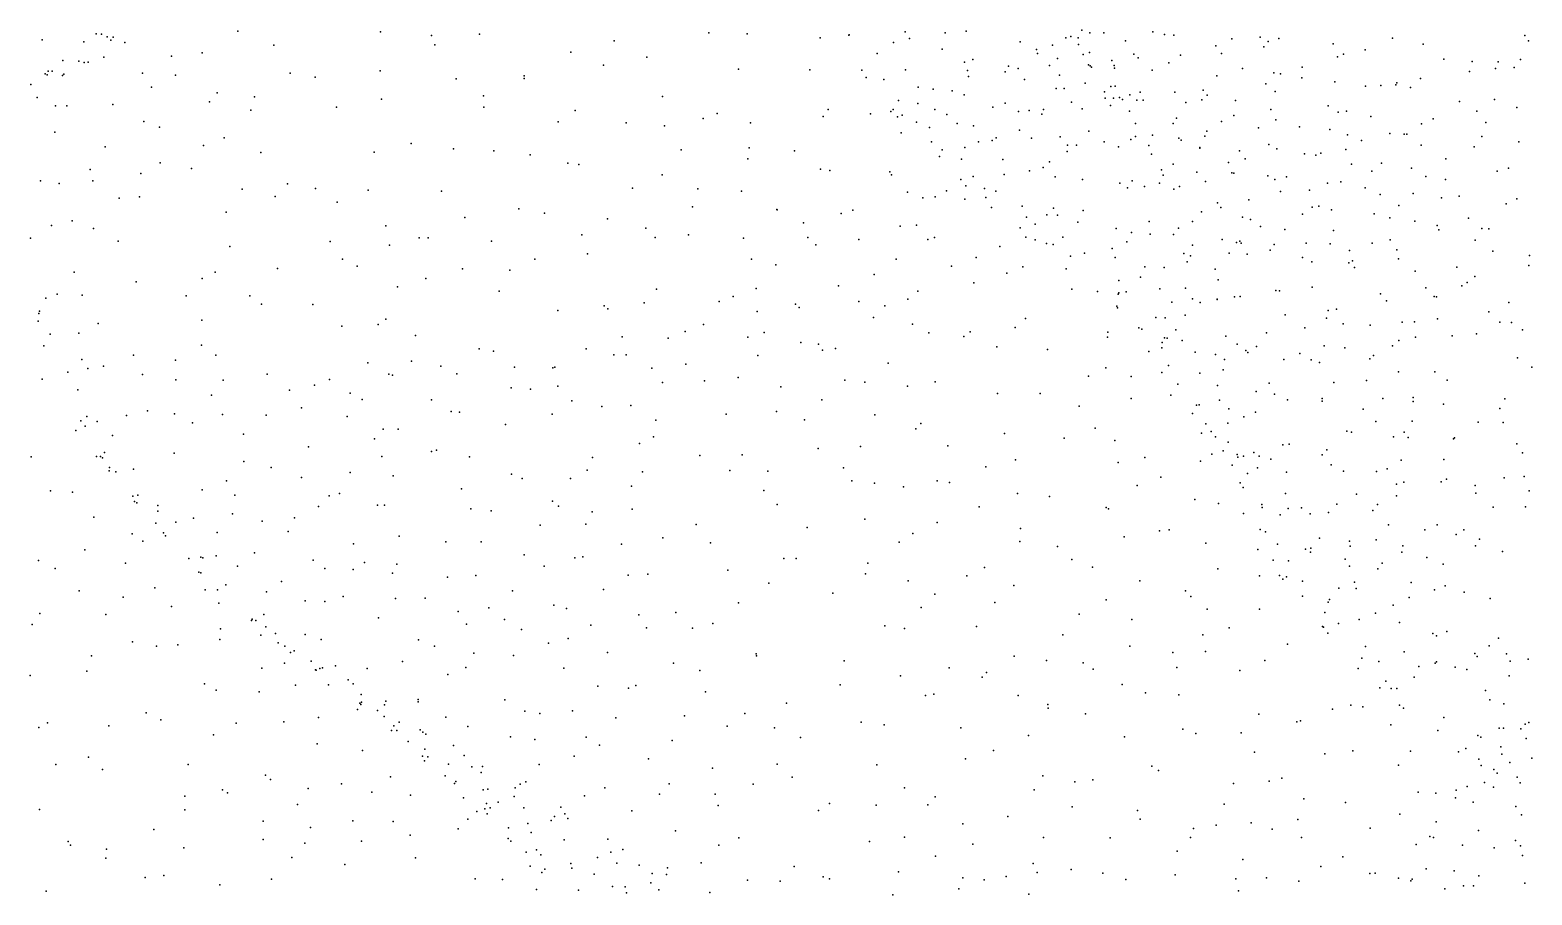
# Model space of a CAD drawing. Header units: metres. Extents: x -25 to 25, y -27.8 to 27.8.
# Drawn here: x -5.474 to -2.709, y -6.361 to -4.769 of the extents above; entities that cross this region are included whole.
import ezdxf

# ---------------------------------------------------------------- set-up
doc = ezdxf.new("R2010")
doc.units = ezdxf.units.M

msp = doc.modelspace()

# ---------------------------------------------------------------- linework, layer by layer
for p in [(-5.3526, -4.7756, -6.4933), (-5.3423, -4.7762, -6.5655), (-5.3323, -4.7816, -6.6672), (-5.321, -4.782, -6.3416), (-5.0915, -4.771, -6.1686), (-4.8292, -4.7721, -2.3654), (-4.7352, -4.7788, -6.0334), (-4.6468, -4.7767, -2.2606), (-4.2243, -4.7737, -5.9024), (-4.1543, -4.7758, -2.0949), (-3.9666, -4.7781, -1.1256), (-3.9664, -4.7775, -1.3955), (-3.863, -4.7721, -1.6415), (-3.7897, -4.774, -0.7647), (-3.7507, -4.7707, -0.7062), (-3.5581, -4.7808, -2.3538), (-3.5382, -4.7688, -1.908), (-3.5234, -4.7737, -6.8535), (-3.4973, -4.774, -7.6502), (-3.4072, -4.7724, -7.8227), (-3.3859, -4.7772, -2.6013), (-3.3684, -4.7785, -0.2653), (-3.2095, -4.7822, -1.9564), (-2.7223, -4.7787, 0.2266), (-5.4516, -4.7871, -2.8067), (-5.3751, -4.7906, -6.4275), (-5.3252, -4.7875, -6.984), (-5.2998, -4.7916, -6.2711), (-5.0255, -4.7966, -6.1348), (-4.7287, -4.7961, -2.3093), (-4.4789, -4.8094, -5.9756), (-4.3987, -4.7885, -5.951), (-4.0199, -4.7831, -2.0903), (-3.8848, -4.7915, -0.95), (-3.8552, -4.7841, -2.133), (-3.7949, -4.8038, -5.9398), (-3.6518, -4.7906, -6.0393), (-3.6212, -4.8045, -2.2762), (-3.5922, -4.7964, -6.2069), (-3.5676, -4.7831, -7.2103), (-3.5447, -4.783, -6.5138), (-3.544, -4.7952, -6.5962), (-3.5236, -4.8103, -7.5147), (-3.4573, -4.7888, -1.9247), (-3.2915, -4.7977, -7.9636), (-3.2617, -4.7853, -3.0401), (-3.2028, -4.7996, -3.1826), (-3.195, -4.7898, -8.0853), (-3.1755, -4.7847, -3.2595), (-3.0754, -4.7942, 0.0092), (-3.0162, -4.8055, -8.2855), (-2.9659, -4.7835, -3.3302), (-2.9094, -4.7949, -8.4096), (-2.7156, -4.7885, -8.5781), (-5.4137, -4.825, -6.5228), (-5.3843, -4.8263, -7.0474), (-5.3746, -4.8284, -6.8343), (-5.3674, -4.8281, -6.3096), (-5.3382, -4.8187, -2.712), (-5.2134, -4.817, -6.1856), (-5.157, -4.811, -2.538), (-4.4185, -4.8334, -2.147), (-4.3387, -4.8186, -2.1087), (-3.9149, -4.8122, -1.5153), (-3.754, -4.8277, -2.1621), (-3.7386, -4.8232, -1.7532), (-3.6731, -4.8351, -2.2034), (-3.6198, -4.812, -0.5807), (-3.5977, -4.8341, -6.3078), (-3.5828, -4.8211, -6.3958), (-3.5354, -4.8141, -7.3622), (-3.5255, -4.8326, -6.99), (-3.5225, -4.8349, -6.7296), (-3.5202, -4.8371, -7.2734), (-3.4825, -4.8248, -2.4216), (-3.4782, -4.834, -0.4278), (-3.4422, -4.8134, -7.7171), (-3.4344, -4.8203, -2.4917), (-3.3779, -4.8291, -1.9196), (-3.3566, -4.8148, -7.8545), (-3.2806, -4.8121, -1.9401), (-3.1322, -4.8371, -8.1474), (-3.0676, -4.8182, -8.2284), (-3.0561, -4.8133, -3.2937), (-2.8715, -4.8227, 0.1534), (-2.8194, -4.8269, -1.881), (-2.7715, -4.8275, 0.2021), (-2.7422, -4.8375, -3.2851), (-2.7308, -4.8233, -1.8522), (-5.4461, -4.8495, -6.7141), (-5.4427, -4.8511, -6.632), (-5.4405, -4.8444, -7.0872), (-5.4336, -4.8443, -6.4018), (-5.4146, -4.8527, -2.8233), (-5.4119, -4.85, -6.9165), (-5.2669, -4.8485, -2.6642), (-5.2061, -4.852, -2.6069), (-4.9955, -4.8485, -2.4487), (-4.9493, -4.8553, -6.0795), (-4.8293, -4.844, -6.0458), (-4.6896, -4.8587, -5.9992), (-4.5647, -4.8533, -5.9889), (-4.5646, -4.8583, -2.1946), (-4.1699, -4.8407, -5.9264), (-4.0389, -4.8419, -5.9134), (-3.9427, -4.8429, -1.2731), (-3.9349, -4.8563, -5.9344), (-3.9026, -4.8597, -1.4486), (-3.8627, -4.8423, -5.9329), (-3.7486, -4.8436, -0.7645), (-3.7464, -4.8546, -6.0127), (-3.6789, -4.8455, -1.7944), (-3.6549, -4.8398, -0.639), (-3.6435, -4.8601, -6.1645), (-3.5789, -4.8517, -6.5114), (-3.4777, -4.8389, -7.5605), (-3.4083, -4.8429, -0.3475), (-3.2892, -4.8531, -2.7451), (-3.2421, -4.8396, -0.1611), (-3.1845, -4.8476, -0.1094), (-3.1724, -4.8495, -3.0899), (-3.1331, -4.8566, -3.1781), (-3.072, -4.8639, -0.0117), (-2.9145, -4.8583, -3.2767), (-2.8244, -4.8451, -3.281), (-2.7768, -4.8396, -8.5176), (-5.4729, -4.8693, -6.8447), (-5.4608, -4.8932, -6.3264), (-5.2507, -4.8743, -6.1699), (-5.1295, -4.8844, -2.5604), (-5.0608, -4.8918, -2.5115), (-4.6393, -4.8901, -2.2369), (-4.3097, -4.891, -2.0545), (-3.8394, -4.8743, -0.9493), (-3.8119, -4.8776, -2.0971), (-3.7769, -4.8808, -0.8312), (-3.7548, -4.8884, -1.6754), (-3.585, -4.8764, -2.2714), (-3.5702, -4.8766, -6.5971), (-3.5321, -4.8667, -0.5117), (-3.496, -4.8827, -6.8257), (-3.4849, -4.873, -7.1742), (-3.4766, -4.8722, -7.4264), (-3.4689, -4.893, -7.0563), (-3.4498, -4.8879, -2.4168), (-3.4303, -4.8832, -1.8903), (-3.3669, -4.8833, -7.7632), (-3.3144, -4.8798, -0.2582), (-3.3071, -4.8886, -7.8474), (-3.1994, -4.8681, -8.0259), (-3.1818, -4.8821, -3.0253), (-3.0157, -4.8719, -8.2602), (-2.9875, -4.8707, -3.261), (-2.9597, -4.8696, -1.8954), (-2.9584, -4.8662, -8.3326), (-2.9327, -4.8747, 0.097), (-5.427, -4.9083, -6.2246), (-5.4066, -4.9086, -2.8678), (-5.3217, -4.9057, -2.75), (-5.1437, -4.9011, -6.1167), (-5.0675, -4.9162, -6.0878), (-4.9101, -4.9106, -2.4184), (-4.8271, -4.8963, -2.3661), (-4.6387, -4.9111, -6.0004), (-4.4708, -4.9169, -5.9861), (-4.0048, -4.9152, -2.0106), (-3.8896, -4.9187, -2.0227), (-3.8855, -4.9153, -1.3458), (-3.8756, -4.8987, -1.059), (-3.8399, -4.9042, -1.538), (-3.8085, -4.9151, -6.0366), (-3.702, -4.9108, -0.7617), (-3.6791, -4.9036, -2.1604), (-3.6547, -4.919, -6.2721), (-3.635, -4.9172, -6.4002), (-3.6084, -4.9153, -1.7887), (-3.557, -4.9017, -6.6893), (-3.5371, -4.9138, -1.8319), (-3.4951, -4.894, -6.9045), (-3.4853, -4.9078, -2.3541), (-3.4798, -4.8942, -6.9743), (-3.4634, -4.8966, -7.3384), (-3.4505, -4.9183, -7.2301), (-3.4369, -4.8978, -7.5462), (-3.4248, -4.8981, -0.3972), (-3.3468, -4.9023, -1.8945), (-3.317, -4.8976, -2.5989), (-3.2551, -4.8983, -7.9154), (-3.1903, -4.9152, -1.9006), (-3.0845, -4.9085, -1.9), (-3.066, -4.9201, -8.1822), (-3.0509, -4.9183, -3.2043), (-2.8427, -4.9005, -8.4459), (-2.8107, -4.9185, 0.1751), (-2.7781, -4.8966, -1.8451), (-2.7373, -4.9112, -8.5267), (-5.2644, -4.9371, -2.7099), (-5.2356, -4.9474, -6.1294), (-4.5017, -4.9379, -2.145), (-4.3769, -4.9397, -2.07), (-4.306, -4.9455, -5.9801), (-4.2351, -4.932, -5.9717), (-4.209, -4.9226, -2.0198), (-4.1479, -4.9395, -5.9695), (-4.014, -4.9279, -5.9778), (-3.9269, -4.923, -5.9865), (-3.8776, -4.9286, -1.2431), (-3.8689, -4.9256, -1.1403), (-3.8422, -4.9385, -1.4496), (-3.8186, -4.9484, -1.0249), (-3.7867, -4.9245, -0.9023), (-3.7675, -4.941, -6.1326), (-3.7376, -4.9452, -1.6264), (-3.6114, -4.9239, -6.5345), (-3.4393, -4.9408, -7.1462), (-3.3699, -4.9409, -2.4885), (-3.3637, -4.9311, -7.7034), (-3.2808, -4.9374, -1.8801), (-3.2584, -4.9263, -0.2185), (-3.2126, -4.9488, -2.793), (-3.1806, -4.9339, -0.1413), (-3.1374, -4.9469, -8.0671), (-3.0063, -4.9279, -1.8838), (-2.9125, -4.9416, -3.2173), (-2.8911, -4.9321, -8.3834), (-2.7942, -4.939, -3.2276), (-5.4286, -4.9571, -2.9425), (-5.1165, -4.9674, -2.5862), (-3.8708, -4.9582, -6.0502), (-3.8148, -4.9749, -1.1012), (-3.7283, -4.9748, -6.2191), (-3.7029, -4.9723, -6.304), (-3.6959, -4.9673, -2.1324), (-3.6526, -4.9533, -6.4656), (-3.6305, -4.9678, -6.5956), (-3.5779, -4.9656, -2.2435), (-3.5254, -4.9551, -2.2993), (-3.4971, -4.9749, -6.8874), (-3.4477, -4.9701, -7.0756), (-3.4394, -4.965, -0.4681), (-3.4079, -4.9624, -7.4344), (-3.3594, -4.968, -0.3577), (-3.355, -4.9715, -7.643), (-3.3114, -4.964, -2.5524), (-3.3076, -4.955, -0.2905), (-3.0816, -4.952, -3.0863), (-3.049, -4.9618, -0.0215), (-3.0234, -4.9722, -3.1274), (-2.9708, -4.9592, 0.0437), (-2.9444, -4.9603, -8.3092), (-2.9398, -4.9603, -1.8555), (-2.8014, -4.9649, -8.4514), (-2.7336, -4.9746, -1.8099), (-5.3355, -4.9836, -2.8153), (-5.1551, -4.9816, -6.0965), (-5.0491, -4.9945, -6.0729), (-4.8405, -4.9934, -6.0494), (-4.7727, -4.9777, -6.0296), (-4.6948, -4.9878, -2.2722), (-4.6204, -4.9914, -6.0179), (-4.5535, -4.9987, -2.1639), (-4.2758, -4.9892, -2.0232), (-4.1503, -4.9859, -2.0003), (-4.0667, -4.9914, -6.0029), (-3.8001, -5.0015, -1.2123), (-3.7952, -4.9891, -1.4127), (-3.7533, -4.9848, -1.5443), (-3.5652, -4.9924, -0.66), (-3.5644, -4.9809, -1.7464), (-3.5481, -4.981, -6.7931), (-3.4704, -4.9836, -6.9543), (-3.4149, -4.9815, -1.8224), (-3.4099, -4.9976, -7.2357), (-3.3207, -4.9861, -7.7118), (-3.3205, -4.9851, -1.8352), (-3.248, -4.9914, -2.6865), (-3.1935, -4.9798, -1.8589), (-3.1792, -4.9877, -7.9791), (-3.1284, -4.9967, -2.9039), (-3.107, -4.9995, -0.0863), (-3.098, -4.9958, -2.9716), (-3.0519, -4.9885, -8.1571), (-2.9134, -4.9809, -3.145), (-2.8157, -4.9837, -1.8209), (-5.3635, -5.0257, -2.8926), (-5.2344, -5.0131, -2.7206), (-5.1768, -5.0237, -2.6669), (-4.484, -5.0142, -6.018), (-4.4639, -5.0161, -2.1102), (-4.1531, -5.006, -6.0045), (-4.0192, -5.0252, -6.0568), (-4.0021, -5.0277, -1.9982), (-3.8917, -5.0297, -2.009), (-3.7595, -5.0067, -1.0239), (-3.6832, -5.0072, -0.8507), (-3.6341, -5.0279, -1.6259), (-3.6092, -5.0221, -6.7259), (-3.5977, -5.0114, -0.7313), (-3.3915, -5.0265, -0.4256), (-3.3696, -5.0157, -7.4616), (-3.3264, -5.0308, -7.6063), (-3.2682, -5.0127, -2.6028), (-3.2372, -5.0057, -7.8372), (-3.0413, -5.0156, -3.0378), (-3.0044, -5.0289, -8.2004), (-2.9863, -5.0142, -1.8316), (-2.9313, -5.023, 0.061), (-2.8677, -5.0061, 0.1164), (-2.7736, -5.0287, 0.1796), (-2.7524, -5.023, -8.4576), (-5.4549, -5.0462, -6.1667), (-5.4205, -5.0516, -3.0145), (-5.3586, -5.0467, -6.1315), (-5.2704, -5.0328, -6.1121), (-5, -5.0519, -6.0516), (-4.3107, -5.0355, -6.0136), (-3.8884, -5.0352, -6.1307), (-3.7608, -5.044, -1.292), (-3.7516, -5.0554, -6.4761), (-3.7383, -5.0384, -1.4391), (-3.6809, -5.0349, -6.6063), (-3.5872, -5.0394, -2.2151), (-3.537, -5.044, -6.8781), (-3.4682, -5.0506, -2.3114), (-3.454, -5.0591, -1.7351), (-3.4453, -5.0466, -0.5575), (-3.4225, -5.0568, -7.0959), (-3.395, -5.051, -7.1827), (-3.3881, -5.036, -7.3059), (-3.3581, -5.0569, -7.3834), (-3.3103, -5.0474, -0.3419), (-3.2617, -5.0318, -7.7591), (-3.2582, -5.0321, -0.2682), (-3.1956, -5.0371, -0.186), (-3.1827, -5.0442, -7.9357), (-3.1614, -5.039, -1.8156), (-3.086, -5.0509, -2.8802), (-3.061, -5.0484, -1.8132), (-3.0166, -5.0593, -2.9829), (-2.905, -5.0384, -3.0824), (-2.8683, -5.044, -1.8018), (-5.3101, -5.0783, -2.8539), (-5.2725, -5.076, -2.7946), (-5.0839, -5.0618, -2.5959), (-5.0226, -5.0755, -2.5526), (-4.9488, -5.0604, -2.479), (-4.9088, -5.0855, -6.0475), (-4.8515, -5.0635, -2.387), (-4.7166, -5.0655, -2.2858), (-4.3648, -5.0598, -2.0421), (-4.2449, -5.0609, -2.0063), (-4.1642, -5.0658, -1.9927), (-3.8587, -5.0672, -6.2025), (-3.8307, -5.0778, -6.3029), (-3.8077, -5.0758, -2.0457), (-3.7871, -5.0648, -6.3995), (-3.7535, -5.0802, -6.543), (-3.717, -5.0604, -1.0515), (-3.7147, -5.0773, -1.1363), (-3.6964, -5.0657, -2.1085), (-3.3687, -5.0618, -1.7578), (-3.2883, -5.0868, -2.5077), (-3.2308, -5.0816, -2.5962), (-3.1722, -5.066, -2.6982), (-3.1189, -5.0636, -2.7745), (-2.9891, -5.0718, 0.0047), (-2.9283, -5.0701, -8.2664), (-2.8759, -5.0776, 0.0975), (-2.8437, -5.075, -3.0808), (-2.7372, -5.0794, -3.1206), (-5.1133, -5.1044, -6.0506), (-4.6739, -5.1139, -6.0628), (-4.5741, -5.0979, -2.1677), (-4.5272, -5.1057, -6.0683), (-4.2547, -5.0946, -6.0558), (-4.0995, -5.0991, -6.0892), (-4.0989, -5.0998, -1.9793), (-3.9812, -5.1065, -1.9901), (-3.9596, -5.1007, -6.1741), (-3.7043, -5.0955, -1.3064), (-3.6481, -5.0929, -1.5135), (-3.6398, -5.1131, -1.007), (-3.6025, -5.1093, -2.178), (-3.5901, -5.097, -6.8279), (-3.5827, -5.1097, -0.8506), (-3.5357, -5.1014, -2.2345), (-3.3179, -5.1034, -7.449), (-3.2819, -5.0958, -7.5942), (-3.242, -5.1134, -7.6908), (-3.1316, -5.1078, -0.1419), (-3.1142, -5.0948, -1.7776), (-3.1018, -5.0931, -8.0258), (-3.0783, -5.1001, -0.0839), (-2.9997, -5.107, -1.7741), (-2.971, -5.1145, -8.1948), (-2.9543, -5.0917, -2.9904), (-2.7571, -5.0889, -8.4201), (-5.4347, -5.1286, -3.1308), (-5.3964, -5.1203, -3.042), (-5.3571, -5.1343, -6.0951), (-4.8193, -5.1294, -6.055), (-4.4111, -5.1166, -6.0697), (-4.3407, -5.1339, -6.0805), (-4.0505, -5.1238, -6.1408), (-3.8724, -5.1298, -6.3487), (-3.8422, -5.1282, -6.4447), (-3.6512, -5.1333, -2.1299), (-3.6238, -5.1261, -1.4344), (-3.5453, -5.1223, -1.5643), (-3.475, -5.1344, -0.7163), (-3.4467, -5.1415, -1.6218), (-3.4139, -5.1213, -2.3347), (-3.36, -5.1338, -0.4597), (-3.3341, -5.1211, -2.4293), (-3.2278, -5.1178, -1.7401), (-3.2089, -5.1308, -7.7756), (-3.1643, -5.1362, -2.6121), (-3.0748, -5.1379, -2.7312), (-2.9249, -5.1208, -1.7622), (-2.8839, -5.1287, -2.9979), (-2.8808, -5.1369, -8.2818), (-2.8264, -5.1154, -8.3512), (-2.8017, -5.1342, 0.1465), (-2.7889, -5.1349, -3.0391), (-5.473, -5.1523, -3.2392), (-5.3116, -5.1575, -2.9135), (-5.1065, -5.1671, -2.6723), (-4.9215, -5.1581, -6.0591), (-4.8125, -5.1649, -2.3796), (-4.758, -5.1513, -2.3216), (-4.7415, -5.1517, -6.0794), (-4.6248, -5.1574, -6.0926), (-4.4582, -5.1457, -2.089), (-4.3235, -5.1511, -2.01), (-4.2622, -5.1459, -6.1035), (-4.1608, -5.1518, -1.9847), (-4.0421, -5.1511, -1.9842), (-4.0276, -5.1642, -6.1954), (-3.9484, -5.1548, -6.2527), (-3.8212, -5.1546, -2.0358), (-3.8094, -5.151, -6.5839), (-3.6887, -5.1672, -6.7925), (-3.6413, -5.1499, -1.283), (-3.6241, -5.1549, -1.1306), (-3.6028, -5.1617, -1.0435), (-3.5909, -5.1636, -1.3817), (-3.573, -5.1503, -6.8971), (-3.4553, -5.1586, -2.2765), (-3.4124, -5.1446, -7.0941), (-3.3691, -5.1452, -7.2192), (-3.334, -5.1647, -7.3378), (-3.2799, -5.1548, -7.5239), (-3.253, -5.16, -7.5886), (-3.2472, -5.1575, -0.3164), (-3.2446, -5.1614, -2.5026), (-3.1839, -5.1639, -0.2216), (-3.1252, -5.1611, -7.9587), (-3.0811, -5.1625, -2.664), (-3.0033, -5.1611, -2.7597), (-2.9704, -5.155, -0.0005), (-2.8138, -5.1555, -1.7441), (-4.8988, -5.1906, -2.473), (-4.5447, -5.1905, -6.1276), (-4.4478, -5.181, -6.124), (-4.1462, -5.1904, -6.1679), (-3.88, -5.1909, -2.0118), (-3.7322, -5.1877, -2.0835), (-3.5586, -5.185, -0.9813), (-3.5333, -5.1799, -6.9574), (-3.4822, -5.1713, -1.5537), (-3.4765, -5.1876, -0.8002), (-3.3505, -5.1802, -1.6119), (-3.3442, -5.1959, -0.4907), (-3.3378, -5.1843, -2.3694), (-3.2666, -5.1795, -1.6603), (-3.2337, -5.1816, -7.6744), (-3.1914, -5.1744, -1.6924), (-3.1316, -5.1876, -0.1737), (-3.1146, -5.1958, -1.689), (-3.0462, -5.1976, -0.0882), (-3.0453, -5.175, -1.7269), (-3.04, -5.194, -8.0662), (-2.9584, -5.1735, -1.7273), (-2.9548, -5.19, -8.1816), (-2.7815, -5.1762, -8.3584), (-2.7139, -5.1841, -3.0177), (-5.3928, -5.2146, -6.1082), (-5.1332, -5.2145, -2.7296), (-5.0188, -5.2079, -2.6072), (-4.8717, -5.2039, -6.0954), (-4.6778, -5.2085, -2.2724), (-4.5911, -5.2107, -2.1974), (-4.101, -5.2011, -1.9843), (-3.9201, -5.2191, -6.4976), (-3.778, -5.2038, -6.7274), (-3.6759, -5.2166, -6.8726), (-3.6464, -5.2051, -2.1403), (-3.5668, -5.2083, -1.1809), (-3.43, -5.2239, -1.5141), (-3.4222, -5.205, -0.6867), (-3.3863, -5.2062, -0.5897), (-3.2925, -5.2089, -0.4139), (-3.036, -5.2059, -2.6223), (-2.9243, -5.2126, -2.7129), (-2.8479, -5.2054, -2.8063), (-2.8148, -5.2229, -1.7172), (-2.7151, -5.2025, 0.1884), (-5.2786, -5.2327, -6.0892), (-5.157, -5.226, -6.0674), (-4.7978, -5.2415, -2.389), (-4.7455, -5.2263, -2.3345), (-4.6108, -5.2496, -6.1592), (-4.3207, -5.246, -6.1785), (-4.1372, -5.245, -6.2229), (-3.9861, -5.2398, -6.4158), (-3.8401, -5.2494, -2.0384), (-3.737, -5.2343, -6.8193), (-3.5565, -5.246, -6.9956), (-3.5094, -5.2501, -1.0818), (-3.47, -5.2528, -0.9439), (-3.4699, -5.2302, -1.4517), (-3.4564, -5.2506, -0.8579), (-3.3941, -5.2452, -2.286), (-3.3471, -5.2438, -7.2985), (-3.2871, -5.2285, -7.4788), (-3.181, -5.2487, -0.273), (-3.1744, -5.249, -1.6073), (-3.1142, -5.2422, -7.9477), (-2.9049, -5.2432, 0.0293), (-2.8383, -5.2396, 0.0902), (-2.8287, -5.2339, -8.3012), (-5.4449, -5.2627, -3.3373), (-5.4242, -5.2551, -3.2441), (-5.3783, -5.257, -3.1189), (-5.1867, -5.2582, -2.8103), (-5.0698, -5.2585, -6.0899), (-5.0482, -5.2736, -2.6669), (-4.9537, -5.2739, -6.1002), (-4.4174, -5.2767, -2.0845), (-4.3434, -5.2709, -2.0386), (-4.2053, -5.2686, -6.2276), (-4.1799, -5.2595, -2.0008), (-4.0653, -5.2734, -1.9973), (-4.0581, -5.2797, -6.3738), (-3.9485, -5.2687, -6.555), (-3.9009, -5.2768, -2.0155), (-3.8584, -5.2642, -6.7026), (-3.4737, -5.2771, -1.2327), (-3.4721, -5.2802, -1.1518), (-3.4714, -5.255, -1.3639), (-3.3721, -5.27, -7.2259), (-3.3343, -5.2638, -0.5418), (-3.32, -5.2707, -2.3204), (-3.2888, -5.2652, -0.4592), (-3.2886, -5.2643, -1.5455), (-3.2569, -5.2599, -2.4024), (-3.2465, -5.2594, -7.5745), (-2.9884, -5.2545, -2.5755), (-2.9774, -5.2672, -8.1292), (-2.8897, -5.2597, -2.6626), (-2.8853, -5.2601, -1.7054), (-2.7519, -5.2705, -2.7937), (-5.4593, -5.305, -3.6064), (-5.4577, -5.2908, -3.4994), (-5.4568, -5.2866, -6.1362), (-5.1579, -5.3029, -6.0797), (-4.8189, -5.3009, -2.43), (-4.5023, -5.2851, -2.1387), (-4.4105, -5.282, -6.2056), (-4.1356, -5.2873, -6.2911), (-3.9216, -5.2979, -6.6631), (-3.6415, -5.2997, -2.1464), (-3.4015, -5.2979, -1.3396), (-3.3845, -5.2985, -0.7193), (-3.3475, -5.294, -1.4323), (-3.1635, -5.2934, -7.8151), (-3.0879, -5.2994, -0.1757), (-3.0843, -5.2853, -1.6269), (-3.0689, -5.283, -7.995), (-2.9482, -5.3069, -1.6716), (-2.9256, -5.3059, -0.0078), (-2.8831, -5.3004, -2.6037), (-2.7886, -5.2874, -2.7226), (-2.7683, -5.3068, -1.7041), (-2.7473, -5.3076, 0.1436), (-5.4372, -5.3285, -3.4372), (-5.3841, -5.3268, -3.2005), (-5.3487, -5.3094, -6.1049), (-4.9001, -5.3141, -2.5225), (-4.8331, -5.311, -6.1595), (-4.7646, -5.3315, -6.1922), (-4.3843, -5.334, -6.2653), (-4.2679, -5.3241, -6.2831), (-4.2344, -5.3107, -2.0178), (-4.1531, -5.3346, -2.0068), (-4.1228, -5.3255, -6.3612), (-3.8499, -5.3101, -6.7679), (-3.8199, -5.3261, -2.0583), (-3.7554, -5.3329, -2.0892), (-3.7435, -5.3243, -6.9059), (-3.6604, -5.3168, -6.9712), (-3.4907, -5.3343, -2.2126), (-3.4903, -5.325, -7.1048), (-3.4333, -5.3173, -7.1686), (-3.4278, -5.3195, -1.0507), (-3.3856, -5.3355, -0.7994), (-3.3647, -5.3208, -2.2819), (-3.2727, -5.3327, -1.4422), (-3.1978, -5.3263, -0.3513), (-3.1277, -5.3169, -2.4176), (-3.0568, -5.3099, -2.4561), (-3.0075, -5.3124, -0.0947), (-2.9236, -5.3341, -8.17), (-2.8565, -5.3317, -1.6859), (-2.8116, -5.3279, 0.0894), (-2.7267, -5.3206, -8.3278), (-5.4489, -5.3503, -3.6676), (-5.1585, -5.3492, -2.8243), (-4.6472, -5.3556, -6.2494), (-4.6208, -5.3601, -2.2511), (-4.4506, -5.3559, -6.299), (-4.2997, -5.336, -2.0332), (-4.0552, -5.3443, -6.4992), (-4.0226, -5.347, -6.5645), (-4.0152, -5.3581, -2.0176), (-3.9913, -5.3554, -6.6362), (-3.6944, -5.3521, -2.1225), (-3.6011, -5.357, -2.1664), (-3.4147, -5.361, -7.2226), (-3.3907, -5.354, -0.895), (-3.3904, -5.3444, -1.1635), (-3.3807, -5.3361, -1.2692), (-3.3533, -5.3406, -7.294), (-3.3296, -5.3622, -0.6352), (-3.2518, -5.3472, -0.4735), (-3.2362, -5.3589, -7.5842), (-3.2327, -5.3626, -2.3234), (-3.2166, -5.3518, -7.6629), (-3.092, -5.3504, -7.9467), (-3.0537, -5.3539, -1.6018), (-2.9659, -5.3501, -8.1152), (-2.9547, -5.3406, -2.4943), (-5.379, -5.3757, -3.2578), (-5.3386, -5.3877, -3.1459), (-5.2835, -5.3675, -2.9987), (-5.2065, -5.3769, -6.1092), (-5.1322, -5.3673, -6.1173), (-4.8521, -5.3813, -6.2107), (-4.7717, -5.3784, -2.4107), (-4.718, -5.388, -6.2969), (-4.5826, -5.3894, -6.3509), (-4.5119, -5.3909, -2.1745), (-4.5078, -5.3898, -6.3709), (-4.3996, -5.3666, -2.0978), (-4.3766, -5.3671, -6.3319), (-4.2669, -5.384, -6.4058), (-4.1343, -5.3683, -6.4401), (-3.8944, -5.3821, -6.7822), (-3.4936, -5.3908, -7.1505), (-3.3783, -5.3866, -1.0482), (-3.2921, -5.3665, -0.5702), (-3.2755, -5.3752, -1.3774), (-3.1659, -5.3756, -1.5103), (-3.1368, -5.3645, -7.8632), (-3.1159, -5.3759, -2.3572), (-3.1005, -5.3808, -1.5537), (-3.0078, -5.3744, -8.0639), (-3.0012, -5.3681, -2.4258), (-2.7361, -5.3725, -1.6981), (-2.7094, -5.3893, -2.6594), (-5.4515, -5.4119, -3.8356), (-5.4046, -5.3988, -3.5277), (-5.3678, -5.3918, -6.1414), (-5.2673, -5.4033, -6.1381), (-5.2059, -5.4128, -2.9377), (-5.1187, -5.4134, -2.8253), (-5.0377, -5.4024, -6.1751), (-4.9227, -5.4125, -6.218), (-4.8137, -5.4026, -2.4709), (-4.807, -5.4045, -6.2778), (-4.6884, -5.4018, -2.3351), (-4.3294, -5.3913, -2.0681), (-4.31, -5.4176, -6.4514), (-4.2328, -5.415, -2.0557), (-4.1703, -5.4083, -6.4852), (-3.974, -5.4133, -6.7154), (-3.9377, -5.4172, -2.0508), (-3.8079, -5.4168, -6.909), (-3.5255, -5.4064, -2.2025), (-3.4474, -5.4066, -2.2054), (-3.3908, -5.3995, -7.2827), (-3.3205, -5.4005, -2.2544), (-3.2777, -5.3943, -7.4905), (-3.0739, -5.4179, -7.9846), (-3.0142, -5.4144, -0.1605), (-2.955, -5.3984, -1.6368), (-2.8883, -5.3984, -0.0163), (-2.8655, -5.4133, -2.4761), (-5.3862, -5.4311, -3.4269), (-5.1401, -5.4414, -6.1697), (-4.9963, -5.4319, -2.7024), (-4.9507, -5.4225, -2.642), (-4.8851, -5.4377, -6.2897), (-4.5884, -5.4279, -6.4335), (-4.5531, -5.43, -2.22), (-4.5023, -5.4247, -6.4462), (-4.0919, -5.4259, -6.5565), (-3.8589, -5.4246, -2.076), (-3.693, -5.4383, -2.1379), (-3.6145, -5.4383, -7.0884), (-3.3744, -5.4412, -2.1971), (-3.3611, -5.4207, -7.3429), (-3.2885, -5.4232, -1.303), (-3.2172, -5.4343, -7.703), (-3.1932, -5.4192, -1.4417), (-3.1835, -5.4392, -0.4047), (-2.9283, -5.4457, -8.1695), (-5.2577, -5.4698, -3.0634), (-4.9745, -5.4642, -6.2614), (-4.8628, -5.4488, -2.5516), (-4.7348, -5.45, -6.4155), (-4.6987, -5.4712, -2.381), (-4.6835, -5.4724, -6.4665), (-4.4767, -5.4517, -2.1849), (-4.4217, -5.4621, -6.4971), (-4.3684, -5.4604, -2.1315), (-4.0999, -5.4709, -6.6109), (-4.0163, -5.4496, -2.0558), (-3.5426, -5.4613, -7.1629), (-3.4472, -5.4472, -7.2377), (-3.3269, -5.4593, -1.0966), (-3.3219, -5.459, -0.8259), (-3.2844, -5.4504, -0.6549), (-3.2676, -5.4665, -7.5555), (-3.2185, -5.4727, -2.2398), (-3.1597, -5.4495, -7.8469), (-3.0957, -5.4471, -2.2957), (-3.0954, -5.4524, -1.5174), (-3.0199, -5.4667, -2.3076), (-2.984, -5.4474, -8.111), (-2.9283, -5.4529, -0.0924), (-2.8721, -5.4577, -8.2194), (-2.7687, -5.4658, 0.0563), (-2.7591, -5.4478, -1.6861), (-5.3809, -5.4881, -3.7945), (-5.3725, -5.4982, -6.2008), (-5.3696, -5.4806, -3.5368), (-5.3504, -5.4897, -3.3473), (-5.2965, -5.4783, -3.1366), (-5.2084, -5.4756, -6.183), (-5.1751, -5.4922, -2.9618), (-5.1198, -5.4765, -2.8783), (-5.0393, -5.4778, -2.7808), (-4.8906, -5.4807, -6.3508), (-4.599, -5.495, -6.5177), (-4.5128, -5.4758, -6.5101), (-4.3224, -5.4871, -6.533), (-4.1928, -5.4763, -6.5745), (-4.0487, -5.4863, -6.6992), (-3.9192, -5.4775, -6.834), (-3.8343, -5.4932, -2.1157), (-3.334, -5.4749, -7.4285), (-3.3095, -5.4942, -2.1867), (-3.269, -5.4927, -1.2132), (-3.24, -5.4809, -1.3121), (-2.997, -5.4899, -0.186), (-2.9298, -5.4891, -1.6152), (-2.8087, -5.4908, -2.4375), (-2.7626, -5.4913, -8.2928), (-5.3899, -5.5061, -3.8771), (-5.3221, -5.5152, -3.2637), (-5.0814, -5.5129, -6.2551), (-4.8399, -5.5213, -2.5679), (-4.8243, -5.5039, -6.436), (-4.7966, -5.5038, -2.5097), (-4.3266, -5.5176, -2.138), (-3.8433, -5.5033, -6.931), (-3.6803, -5.5118, -7.0927), (-3.5708, -5.5205, -2.1674), (-3.5132, -5.5019, -7.2136), (-3.4773, -5.5243, -2.1703), (-3.3179, -5.5111, -7.4877), (-3.2999, -5.5081, -0.8946), (-3.2922, -5.5176, -1.0761), (-3.2689, -5.5276, -0.7725), (-3.0502, -5.5075, -2.2529), (-3.0415, -5.5093, -8.0465), (-2.9645, -5.5177, -8.1394), (-2.9445, -5.509, -2.317), (-2.937, -5.5188, -0.1346), (-2.8537, -5.5215, -0.0464), (-2.852, -5.5198, -2.3689), (-5.472, -5.5545, -6.2428), (-5.3515, -5.5541, -3.8322), (-5.3444, -5.5539, -3.6773), (-5.3407, -5.5564, -3.4907), (-5.3372, -5.5465, -3.3986), (-5.2087, -5.5477, -6.2349), (-4.9613, -5.5361, -6.3698), (-4.8267, -5.554, -6.4977), (-4.7352, -5.5447, -6.544), (-4.7262, -5.5425, -2.4519), (-4.6652, -5.5544, -6.5748), (-4.4389, -5.5558, -2.2144), (-4.3521, -5.53, -6.5838), (-4.2412, -5.5523, -6.6411), (-4.1632, -5.5507, -6.6669), (-4.0231, -5.5391, -2.0972), (-3.9457, -5.5358, -2.1002), (-3.7847, -5.5346, -7.0105), (-3.4219, -5.5558, -7.3507), (-3.2986, -5.5499, -7.5497), (-3.2779, -5.5437, -0.9524), (-3.2523, -5.5503, -7.6334), (-3.2507, -5.5551, -1.1229), (-3.2404, -5.5533, -0.6976), (-3.2214, -5.5469, -1.2656), (-3.2113, -5.5537, -2.1778), (-3.168, -5.5328, -1.363), (-3.1564, -5.5312, -0.4235), (-3.0955, -5.5509, -7.9866), (-3.0873, -5.5416, -1.4543), (-2.7373, -5.5309, -2.4653), (-2.7269, -5.5472, -1.6766), (-5.3282, -5.5803, -3.7622), (-5.3277, -5.5742, -3.5791), (-5.3162, -5.5825, -6.2574), (-5.2836, -5.5774, -3.2398), (-5.0806, -5.5632, -2.902), (-5.0302, -5.5746, -6.378), (-4.8851, -5.5835, -2.6778), (-4.4488, -5.5793, -6.6369), (-4.3465, -5.5825, -6.643), (-4.186, -5.5797, -2.1384), (-4.116, -5.5813, -2.1186), (-3.9767, -5.575, -6.848), (-3.7144, -5.5733, -7.1027), (-3.66, -5.5601, -2.1526), (-3.4709, -5.5648, -7.2882), (-3.3196, -5.5628, -2.1632), (-3.261, -5.5703, -0.8436), (-3.2149, -5.5751, -0.6262), (-3.1903, -5.559, -7.8104), (-3.1613, -5.5827, -0.4988), (-3.0788, -5.5693, -0.3475), (-3.0563, -5.5813, -2.1938), (-2.9957, -5.5816, -8.1167), (-2.9757, -5.577, -2.2371), (-2.9503, -5.5605, -1.5613), (-2.8715, -5.5596, -1.6181), (-5.1126, -5.5987, -6.3407), (-4.9744, -5.5928, -6.4413), (-4.8056, -5.5896, -2.5798), (-4.5876, -5.5864, -6.6296), (-4.5681, -5.5948, -2.326), (-4.4793, -5.5944, -2.2618), (-4.3667, -5.6086, -2.2123), (-3.9615, -5.599, -2.1307), (-3.9198, -5.6029, -6.9158), (-3.866, -5.6099, -6.9716), (-3.8041, -5.599, -2.1502), (-3.7814, -5.602, -7.0503), (-3.4362, -5.6076, -2.1481), (-3.3928, -5.5922, -7.4169), (-3.2465, -5.6023, -0.9134), (-3.241, -5.6112, -1.0243), (-3.2328, -5.5851, -7.7219), (-2.9585, -5.6051, -0.2202), (-2.9451, -5.6013, -8.1744), (-2.8764, -5.6004, -8.2332), (-2.867, -5.5959, -0.1101), (-2.8138, -5.6074, -8.2851), (-2.7605, -5.5931, 0.011), (-2.7238, -5.5909, -2.4271), (-5.4365, -5.6172, -3.9978), (-5.3959, -5.62, -6.2796), (-5.2851, -5.6271, -3.6749), (-5.2816, -5.6368, -3.7726), (-5.2777, -5.6394, -3.8559), (-5.2757, -5.6252, -3.3872), (-5.1572, -5.6154, -3.0701), (-5.097, -5.6254, -2.9925), (-4.9232, -5.6263, -6.511), (-4.9044, -5.6221, -2.7409), (-4.6796, -5.6136, -2.4621), (-4.5121, -5.6365, -6.6853), (-4.1234, -5.6167, -6.7301), (-3.6564, -5.622, -7.176), (-3.5978, -5.6274, -7.223), (-3.3299, -5.6332, -7.5422), (-3.1632, -5.6219, -0.5603), (-3.0326, -5.6236, -1.4654), (-2.9585, -5.6266, -1.5287), (-2.8127, -5.6214, -0.0727), (-2.7143, -5.617, -1.6614), (-5.3569, -5.6657, -3.9793), (-5.2389, -5.6445, -6.3119), (-5.2389, -5.6549, -3.3251), (-5.1014, -5.6597, -6.4071), (-4.9872, -5.6672, -2.9035), (-4.943, -5.6459, -2.8163), (-4.8344, -5.6435, -6.5912), (-4.8216, -5.6436, -2.6561), (-4.6629, -5.6504, -6.6725), (-4.625, -5.6542, -2.4402), (-4.5016, -5.6457, -2.317), (-4.4395, -5.6558, -2.2832), (-4.3657, -5.6512, -6.6989), (-4.0987, -5.6426, -2.1567), (-3.7269, -5.6468, -7.1259), (-3.4933, -5.6478, -2.1418), (-3.4888, -5.6507, -7.3205), (-3.2865, -5.6404, -7.6241), (-3.2405, -5.6592, -2.116), (-3.2066, -5.6422, -1.1591), (-3.2058, -5.6479, -7.8299), (-3.1726, -5.6617, -7.9132), (-3.1581, -5.6497, -1.2936), (-3.1334, -5.6483, -7.9716), (-3.1175, -5.6598, -2.1441), (-3.0838, -5.6574, -1.3829), (-3.0684, -5.6421, -0.4057), (-3.0022, -5.6537, -0.3304), (-2.9935, -5.6424, -2.1897), (-2.7809, -5.6471, -1.6323), (-2.721, -5.6465, -8.333), (-5.2427, -5.6767, -3.6272), (-5.2285, -5.6946, -3.5522), (-5.2056, -5.6751, -3.2428), (-5.1732, -5.6677, -6.3595), (-5.1294, -5.6941, -3.1347), (-5.0467, -5.6734, -2.9843), (-4.9987, -5.6921, -6.5223), (-4.5353, -5.6806, -2.3686), (-4.4509, -5.6785, -6.7197), (-4.248, -5.6795, -2.2114), (-4.0436, -5.685, -6.846), (-3.9377, -5.6695, -6.9292), (-3.8044, -5.6754, -2.1733), (-3.6507, -5.6865, -2.1544), (-3.3953, -5.6908, -7.4643), (-3.3771, -5.6892, -2.1008), (-3.2099, -5.6884, -1.0117), (-3.1998, -5.693, -0.8105), (-2.9736, -5.6798, -8.1714), (-2.9067, -5.6891, -0.2413), (-2.8836, -5.6796, -2.2315), (-2.8348, -5.6889, -0.1551), (-5.286, -5.6967, -6.3469), (-5.2663, -5.7098, -3.9211), (-5.2246, -5.7, -3.7484), (-4.8789, -5.7151, -2.7988), (-4.7947, -5.7008, -6.6718), (-4.7086, -5.7109, -2.5758), (-4.6435, -5.7112, -2.5083), (-4.3856, -5.7156, -2.2966), (-4.309, -5.7036, -2.2503), (-4.2216, -5.7128, -6.773), (-3.8742, -5.7117, -2.1763), (-3.8488, -5.6958, -7.0268), (-3.6523, -5.7104, -7.2224), (-3.5825, -5.7195, -7.2796), (-3.46, -5.7021, -7.3807), (-3.3097, -5.7136, -2.0835), (-3.1775, -5.7155, -1.148), (-3.1004, -5.7044, -8.0335), (-3.0451, -5.7101, -0.4468), (-3.0438, -5.7192, -8.111), (-2.9962, -5.7076, -2.1567), (-2.9471, -5.7188, -1.4936), (-2.8487, -5.6976, -1.5785), (-2.8133, -5.7183, -2.2555), (-2.8058, -5.7062, -8.3128), (-5.4584, -5.7456, -4.0869), (-5.3732, -5.7258, -4.0431), (-5.2983, -5.7505, -6.3942), (-5.1817, -5.742, -3.395), (-5.1599, -5.7396, -3.2922), (-5.156, -5.7404, -6.4415), (-5.1314, -5.737, -3.198), (-5.0608, -5.7315, -3.0819), (-4.9532, -5.7448, -2.9441), (-4.8583, -5.749, -6.6732), (-4.5646, -5.7353, -6.7587), (-4.4713, -5.7407, -6.768), (-4.4563, -5.7386, -2.3652), (-4.0866, -5.7418, -6.8359), (-4.0637, -5.7416, -2.2089), (-3.932, -5.7503, -2.191), (-3.5566, -5.7438, -2.125), (-3.2138, -5.7252, -7.8498), (-3.1858, -5.7452, -1.0682), (-3.1578, -5.746, -0.7518), (-3.1263, -5.7246, -0.6131), (-3.1172, -5.7301, -1.2935), (-3.1163, -5.7231, -2.1048), (-3.0535, -5.7432, -1.369), (-2.985, -5.7505, -1.4367), (-2.9491, -5.7305, -0.3372), (-2.9028, -5.7398, -2.1875), (-2.7637, -5.7291, -0.1052), (-5.4281, -5.7603, -6.3768), (-5.1635, -5.767, -3.6364), (-5.1598, -5.7684, -3.7242), (-5.0923, -5.7561, -6.5096), (-4.9314, -5.7602, -6.6367), (-4.8796, -5.7621, -2.8532), (-4.8068, -5.7687, -6.7197), (-4.7989, -5.7524, -2.7356), (-4.7057, -5.776, -6.7637), (-4.6537, -5.7733, -2.5671), (-4.5274, -5.756, -2.4271), (-4.3728, -5.7728, -2.3374), (-4.3371, -5.7708, -6.7907), (-4.1896, -5.7633, -2.248), (-3.9361, -5.7701, -6.9776), (-3.7498, -5.7739, -2.1663), (-3.717, -5.7586, -7.189), (-3.5181, -5.7579, -7.3585), (-3.2875, -5.7609, -7.6942), (-3.2109, -5.7736, -2.0555), (-3.174, -5.7732, -0.9967), (-3.1611, -5.7757, -7.9801), (-3.0452, -5.7557, -2.1013), (-2.9933, -5.7606, -0.419), (-2.8728, -5.7523, -0.2596), (-5.3838, -5.8014, -4.0928), (-5.2444, -5.796, -4.0079), (-5.1518, -5.7993, -3.924), (-5.1288, -5.7996, -3.5175), (-5.1138, -5.7905, -3.311), (-5.039, -5.8031, -3.1572), (-5.0113, -5.7844, -3.0831), (-4.5863, -5.8017, -2.5258), (-4.4185, -5.7988, -2.3906), (-4.1143, -5.7874, -2.2381), (-3.8575, -5.783, -7.0571), (-3.6629, -5.7918, -7.2475), (-3.4311, -5.783, -2.0708), (-3.3469, -5.8014, -2.0561), (-3.1677, -5.7801, -0.8604), (-3.1315, -5.7837, -2.0704), (-3.0647, -5.7967, -1.3088), (-3.0362, -5.7856, -0.5392), (-3.0331, -5.7974, -8.1465), (-2.9318, -5.7858, -8.2331), (-2.8885, -5.7996, -0.3303), (-2.8689, -5.7923, -8.2866), (-2.8341, -5.8037, -2.2013), (-5.3024, -5.8132, -4.0772), (-5.2134, -5.8304, -6.4673), (-5.1265, -5.8241, -6.5315), (-4.9674, -5.82, -6.6566), (-4.9313, -5.8208, -3.0194), (-4.898, -5.8116, -2.9511), (-4.8016, -5.8158, -2.8099), (-4.7465, -5.8146, -2.7383), (-4.6294, -5.8324, -2.6095), (-4.51, -5.828, -6.8089), (-4.1698, -5.8233, -6.8338), (-3.9963, -5.806, -2.2201), (-3.8335, -5.832, -2.1831), (-3.8083, -5.8075, -7.1101), (-3.6984, -5.8227, -2.1586), (-3.4934, -5.818, -7.3977), (-3.3372, -5.8119, -7.6217), (-3.132, -5.8111, -1.104), (-3.0843, -5.822, -0.6974), (-3.0818, -5.8175, -1.2356), (-2.9647, -5.8277, -0.4829), (-2.9355, -5.8136, -0.4067), (-2.7865, -5.8158, -1.5443), (-5.4558, -5.8431, -4.1046), (-5.3348, -5.8452, -6.4214), (-5.0665, -5.8559, -3.8934), (-5.0654, -5.8534, -3.5812), (-5.0586, -5.856, -3.7158), (-5.0438, -5.845, -3.2692), (-4.8328, -5.8509, -2.9134), (-4.6862, -5.8395, -2.691), (-4.6006, -5.8544, -6.8064), (-4.4865, -5.8339, -2.4725), (-4.3536, -5.8458, -2.3895), (-4.2852, -5.8411, -2.3458), (-3.5426, -5.8444, -2.1069), (-3.4459, -5.8543, -7.4553), (-3.307, -5.8352, -7.6824), (-3.2107, -5.835, -7.8992), (-3.0908, -5.8411, -1.1527), (-3.0274, -5.8544, -0.6219), (-2.9973, -5.8423, -0.5573), (-2.9533, -5.8599, -8.226), (-5.47, -5.8634, -6.3991), (-5.1237, -5.8715, -3.9685), (-5.0494, -5.8828, -6.6313), (-5.0398, -5.8678, -3.8143), (-5.0225, -5.88, -3.3583), (-4.9678, -5.8816, -3.1818), (-4.6705, -5.8627, -6.7965), (-4.5692, -5.8723, -2.5802), (-4.4418, -5.8646, -6.8187), (-4.3392, -5.8695, -6.8198), (-4.2547, -5.8699, -6.8322), (-4.217, -5.8615, -2.332), (-3.9008, -5.866, -2.227), (-3.8645, -5.8709, -7.0616), (-3.7317, -5.867, -7.1932), (-3.5728, -5.8823, -7.3344), (-3.3152, -5.8823, -2.0395), (-3.2668, -5.8698, -7.7636), (-3.0947, -5.8668, -0.8892), (-3.0931, -5.8681, -1.0809), (-3.085, -5.8793, -0.9608), (-3.0657, -5.8616, -2.0701), (-2.8917, -5.8799, -1.4012), (-2.8854, -5.884, -8.2841), (-2.8661, -5.8764, -0.3963), (-2.7713, -5.8886, -1.4887), (-5.2853, -5.8954, -6.4595), (-5.2411, -5.9032, -4.0884), (-5.2022, -5.9009, -6.5208), (-5.1245, -5.8912, -6.5768), (-5.0174, -5.8969, -3.4787), (-5.0051, -5.9035, -3.6456), (-4.9946, -5.915, -3.5432), (-4.9881, -5.9119, -3.79), (-4.9381, -5.8912, -6.7162), (-4.7588, -5.8914, -2.864), (-4.7294, -5.9031, -6.8066), (-4.657, -5.9163, -2.7446), (-4.5197, -5.8976, -6.8299), (-4.4837, -5.8893, -2.5247), (-4.4109, -5.9152, -2.4923), (-3.4496, -5.9035, -2.0578), (-3.3706, -5.9149, -7.5838), (-3.3105, -5.9132, -7.6966), (-3.1596, -5.8995, -8.0014), (-3.016, -5.9036, -0.7146), (-2.9449, -5.9138, -1.3113), (-2.7879, -5.9027, -0.3347), (-5.3609, -5.9213, -4.1055), (-5.0476, -5.9437, -4.0147), (-5.0056, -5.9343, -3.9377), (-4.9568, -5.9307, -3.8648), (-4.9359, -5.9432, -3.3289), (-4.9117, -5.9394, -3.2033), (-4.8538, -5.9441, -3.1047), (-4.7887, -5.9313, -2.9774), (-4.6721, -5.9423, -6.8272), (-4.5842, -5.9205, -2.6579), (-4.4916, -5.9435, -2.5829), (-4.2898, -5.9344, -2.4285), (-4.1374, -5.9172, -6.8572), (-4.1367, -5.9212, -2.3481), (-3.9757, -5.9305, -6.9748), (-3.7822, -5.9432, -2.1961), (-3.6628, -5.922, -7.2639), (-3.6028, -5.9294, -2.1304), (-3.5358, -5.9338, -2.0946), (-3.363, -5.9426, -2.0387), (-3.2013, -5.9298, -2.0326), (-3.0226, -5.9254, -0.7925), (-2.9913, -5.9315, -1.1959), (-2.9178, -5.9407, -2.1386), (-2.8876, -5.9346, -0.5264), (-2.8854, -5.932, -1.3512), (-2.8508, -5.9417, -8.3173), (-2.8146, -5.9165, -2.1992), (-2.8101, -5.9221, -1.4329), (-2.7562, -5.9176, -2.2546), (-2.7494, -5.9308, -8.3616), (-2.7163, -5.9272, -0.2704), (-5.4741, -5.9576, -4.1226), (-5.3698, -5.9494, -6.4384), (-4.9484, -5.9471, -3.3985), (-4.9477, -5.9475, -3.6238), (-4.9407, -5.9447, -3.7217), (-4.8886, -5.9652, -3.8658), (-4.7053, -5.9554, -2.8729), (-4.2413, -5.9483, -6.8534), (-3.872, -5.9582, -7.0642), (-3.7213, -5.9601, -7.2149), (-3.7137, -5.952, -2.1656), (-3.5173, -5.9454, -7.3958), (-3.2471, -5.9478, -7.8241), (-3.0293, -5.9447, -1.0783), (-2.9785, -5.9676, -8.2191), (-2.9261, -5.9601, -0.6327), (-2.8293, -5.9465, -0.4411), (-2.7513, -5.9582, -0.3569), (-5.1529, -5.9724, -4.0913), (-5.1312, -5.9841, -6.6284), (-5.0523, -5.9871, -6.6911), (-4.9857, -5.975, -4.0482), (-4.9249, -5.9744, -3.9549), (-4.8793, -5.9729, -3.79), (-4.8647, -5.9923, -3.7009), (-4.429, -5.9772, -2.5649), (-4.3722, -5.9807, -6.852), (-4.3591, -5.976, -2.5059), (-4.2309, -5.9874, -2.4435), (-3.9828, -5.9742, -2.3105), (-3.8259, -5.9942, -2.2363), (-3.8102, -5.9915, -7.1283), (-3.6552, -5.994, -7.2772), (-3.4636, -5.9736, -7.4513), (-3.421, -5.9893, -2.0426), (-3.3592, -5.993, -7.6194), (-2.9895, -5.9803, -0.8917), (-2.9685, -5.9814, -0.804), (-2.9582, -5.981, -1.15), (-2.7948, -5.985, -1.3724), (-5.2603, -6.0259, -4.1118), (-4.8716, -6.02, -4.0005), (-4.8669, -6.0084, -6.7968), (-4.8649, -6.0106, -3.4039), (-4.8641, -6.0066, -3.5661), (-4.8347, -6.0217, -3.9311), (-4.8216, -6.0113, -3.8106), (-4.8189, -6.0048, -3.1846), (-4.7599, -6.0055, -6.8373), (-4.7594, -6.0014, -3.0667), (-4.6002, -6.0019, -2.7701), (-4.5633, -6.0229, -6.8586), (-4.4753, -6.0226, -2.6609), (-4.0815, -6.0083, -2.381), (-3.6005, -6.0106, -7.3201), (-3.5999, -6.0172, -2.1311), (-3.0768, -6.0192, -8.1213), (-3.0431, -6.0118, -2.0584), (-3.0209, -6.0149, -8.1831), (-2.9532, -6.0122, -1.0739), (-2.9458, -6.0176, -0.9383), (-2.7872, -6.002, -0.4827), (-2.7613, -6.0092, -2.2444), (-5.4579, -6.0531, -6.4296), (-5.4417, -6.0446, -4.1276), (-5.3292, -6.0502, -6.5031), (-5.2334, -6.0388, -6.5671), (-5.0948, -6.0452, -6.6716), (-5.0069, -6.0427, -4.1025), (-4.9434, -6.0347, -6.7726), (-4.8222, -6.0328, -3.3063), (-4.8043, -6.0502, -4.0255), (-4.7949, -6.0435, -3.7363), (-4.7085, -6.0342, -3.0278), (-4.6681, -6.0512, -6.8523), (-4.5358, -6.0275, -2.7262), (-4.3956, -6.0355, -2.598), (-4.2691, -6.0313, -6.8607), (-4.1907, -6.0505, -2.4752), (-4.1581, -6.0275, -6.8699), (-4.1038, -6.0535, -2.4325), (-3.9442, -6.0433, -6.9999), (-3.9018, -6.0482, -2.3097), (-3.7606, -6.0539, -2.218), (-3.531, -6.0278, -7.3803), (-3.2122, -6.0287, -7.926), (-3.1422, -6.0427, -2.049), (-3.1353, -6.0407, -8.038), (-2.9689, -6.0481, -2.113), (-2.8714, -6.0346, -8.2999), (-2.7697, -6.0544, -8.3524), (-2.762, -6.0541, -0.5387), (-2.7219, -6.0471, 17.5279), (-2.7149, -6.0438, -0.4363), (-5.1363, -6.0667, -4.1191), (-4.8087, -6.0588, -3.488), (-4.7992, -6.0585, -3.5853), (-4.7781, -6.0789, -3.3647), (-4.7562, -6.0571, -3.9349), (-4.7511, -6.0616, -3.176), (-4.7453, -6.0655, -3.8071), (-4.5895, -6.0704, -2.8664), (-4.5449, -6.0754, -2.7937), (-4.4505, -6.0709, -6.8601), (-4.2919, -6.0769, -2.5555), (-4.0558, -6.0716, -6.9144), (-3.6364, -6.0676, -7.2762), (-3.4597, -6.0705, -7.4383), (-3.3519, -6.0562, -2.0458), (-3.3282, -6.0638, -7.6526), (-3.2448, -6.063, -7.8162), (-2.8828, -6.0587, -0.8262), (-2.8093, -6.0677, -1.2163), (-2.8035, -6.0711, -0.6504), (-2.7297, -6.0557, -1.3122), (-2.7199, -6.0736, 17.1777), (-5.3666, -6.1078, -6.4803), (-4.9454, -6.0832, -4.111), (-4.8622, -6.0955, -6.8082), (-4.7515, -6.1059, -4.1045), (-4.7472, -6.0932, -3.2712), (-4.7416, -6.1071, -3.5823), (-4.6946, -6.0859, -3.1061), (-4.6752, -6.1047, -4.0456), (-4.4726, -6.1061, -2.7562), (-4.426, -6.0853, -2.6859), (-3.7005, -6.0955, -2.1978), (-3.2201, -6.0986, -7.8776), (-3.0904, -6.1015, -8.0866), (-3.0394, -6.0957, -8.1498), (-2.933, -6.0968, -8.2428), (-2.8444, -6.0976, -1.03), (-2.8311, -6.0915, -8.3244), (-2.7667, -6.0887, 17.3189), (-2.7647, -6.102, 17.6322), (-2.7099, -6.1093, -0.5801), (-5.4264, -6.1212, -6.4421), (-5.3407, -6.1304, -4.1285), (-5.183, -6.1209, -6.6209), (-4.748, -6.1146, -3.4379), (-4.704, -6.1206, -3.2005), (-4.6608, -6.1256, -3.8144), (-4.6436, -6.1361, -3.1022), (-4.6411, -6.1248, -3.8941), (-4.5368, -6.121, -2.8631), (-4.3359, -6.1107, -2.6272), (-4.218, -6.1279, -2.5583), (-4.0987, -6.1203, -2.4832), (-3.9151, -6.1216, -7.0127), (-3.7519, -6.1108, -7.1609), (-3.4092, -6.1241, -7.4913), (-3.3969, -6.1321, -2.0731), (-2.9553, -6.1221, -2.1413), (-2.8074, -6.1112, -1.0942), (-2.8029, -6.1228, -0.9365), (-2.7796, -6.1301, -0.8209), (-2.7737, -6.1372, 17.1473), (-2.7504, -6.1177, -0.7044), (-5.0407, -6.1408, -4.1441), (-5.0316, -6.1487, -6.7429), (-4.9007, -6.1569, -6.8108), (-4.8105, -6.1436, -6.8332), (-4.7102, -6.142, -3.5253), (-4.6925, -6.1561, -3.3281), (-4.6901, -6.1524, -3.6177), (-4.5812, -6.1644, -3.028), (-4.5717, -6.1572, -3.9903), (-4.5615, -6.153, -4.0628), (-4.4158, -6.1639, -6.8654), (-4.2979, -6.1565, -6.865), (-4.1429, -6.1575, -2.5392), (-4.0714, -6.1445, -6.9064), (-3.8646, -6.164, -2.346), (-3.6095, -6.1419, -7.2815), (-3.5506, -6.153, -2.1419), (-3.518, -6.1496, -7.3627), (-3.2588, -6.1562, -7.7498), (-3.1931, -6.1519, -2.0636), (-3.1698, -6.1463, -7.9737), (-2.8288, -6.1614, 17.6222), (-2.7969, -6.1541, -8.3312), (-2.7803, -6.1631, -2.2583), (-2.7369, -6.1442, -1.0556), (-2.7309, -6.1547, 17.8281), (-5.1893, -6.1792, -4.1317), (-5.12, -6.1681, -4.1382), (-5.1104, -6.1734, -6.6886), (-4.9623, -6.1655, -4.1473), (-4.8449, -6.1724, -4.1557), (-4.7736, -6.1777, -4.1731), (-4.6759, -6.1823, -3.4753), (-4.6402, -6.1681, -4.1213), (-4.6339, -6.1929, -6.8669), (-4.6317, -6.1664, -3.7435), (-4.6125, -6.1907, -3.1551), (-4.5827, -6.1798, -3.8287), (-4.4535, -6.1787, -2.8427), (-4.3157, -6.1755, -2.6858), (-4.2127, -6.1758, -6.8699), (-3.8081, -6.1805, -2.3081), (-3.626, -6.168, -2.1805), (-3.1291, -6.1845, -2.0852), (-3.0526, -6.1914, -8.1159), (-2.919, -6.1723, -8.2411), (-2.8865, -6.1741, -2.188), (-2.8503, -6.1824, 17.3148), (-2.849, -6.1685, 17.4672), (-2.8175, -6.1905, 17.7066), (-5.4566, -6.2043, -4.1462), (-5.189, -6.2046, -6.6345), (-4.982, -6.1948, -6.7909), (-4.6514, -6.2075, -3.4008), (-4.637, -6.2028, -3.2621), (-4.6326, -6.2122, -3.5824), (-4.6269, -6.201, -3.6687), (-4.5651, -6.2007, -4.1824), (-4.5087, -6.2171, -6.8727), (-4.497, -6.2, -4.039), (-4.4896, -6.212, -4.112), (-4.3664, -6.2066, -2.771), (-4.2076, -6.1969, -2.6281), (-4.023, -6.2056, -2.4937), (-4.0025, -6.1932, -6.9506), (-3.9166, -6.1962, -2.4018), (-3.8214, -6.1955, -7.0786), (-3.6741, -6.2171, -7.2069), (-3.5556, -6.1993, -7.3143), (-3.4353, -6.206, -2.102), (-3.2758, -6.194, -2.0637), (-2.9528, -6.2128, -2.1675), (-2.7389, -6.1985, 16.9971), (-2.7287, -6.2139, -2.3216), (-5.2465, -6.2407, -6.587), (-5.0452, -6.2257, -4.1667), (-4.9577, -6.2373, -4.1852), (-4.8799, -6.2251, -6.8254), (-4.8057, -6.2262, -6.8458), (-4.6861, -6.2399, -6.8621), (-4.6685, -6.2216, -4.2259), (-4.5936, -6.2378, -4.2476), (-4.5575, -6.2295, -3.123), (-4.5514, -6.2461, -3.7405), (-4.5151, -6.2245, -3.8869), (-4.4844, -6.2206, -2.964), (-4.286, -6.2434, -2.7425), (-3.7572, -6.2304, -2.3004), (-3.4308, -6.2218, -7.4278), (-3.3323, -6.2388, -7.5588), (-3.2906, -6.2329, -7.6416), (-3.2263, -6.2285, -7.7979), (-3.1876, -6.2403, -7.9013), (-3.1404, -6.2222, -7.9879), (-3.0074, -6.2386, -8.1413), (-2.8859, -6.2269, 17.5522), (-2.8081, -6.2429, 17.8185), (-5.4042, -6.2632, -6.4454), (-5.3996, -6.2698, -4.1543), (-5.1911, -6.2748, -4.1608), (-5.045, -6.2593, -6.7429), (-4.9682, -6.266, -6.7999), (-4.8637, -6.2621, -4.2151), (-4.7746, -6.2512, -4.2312), (-4.5941, -6.2577, -3.5251), (-4.5889, -6.2626, -3.3546), (-4.4911, -6.2596, -3.0567), (-4.4106, -6.2587, -2.9188), (-4.206, -6.2696, -6.8606), (-4.1692, -6.2565, -2.6665), (-3.9288, -6.2631, -2.4741), (-3.8642, -6.2547, -2.4101), (-3.7387, -6.2677, -7.1089), (-3.6088, -6.2553, -2.2178), (-3.4859, -6.2562, -2.1523), (-3.3377, -6.2556, -2.1147), (-3.1334, -6.2554, -2.1237), (-2.9226, -6.2684, 17.4018), (-2.8975, -6.2538, 17.2952), (-2.8904, -6.2555, -2.2303), (-2.8373, -6.2696, -8.269), (-2.7787, -6.2746, -2.3194), (-2.7398, -6.2611, 17.9096), (-2.7305, -6.2707, -8.321), (-5.3344, -6.2937, -4.1653), (-5.3336, -6.277, -6.5135), (-4.9925, -6.2926, -4.2109), (-4.7644, -6.2932, -6.8539), (-4.5606, -6.2827, -3.5962), (-4.5419, -6.2782, -3.1951), (-4.5341, -6.2873, -3.686), (-4.4787, -6.3033, -4.31), (-4.4294, -6.2922, -3.9685), (-4.405, -6.2827, -4.1138), (-4.3942, -6.3027, -4.2303), (-4.383, -6.2774, -6.8615), (-4.239, -6.302, -2.7748), (-3.8073, -6.2902, -2.3898), (-3.6276, -6.3032, -2.2662), (-3.3626, -6.2808, -7.4669), (-3.2415, -6.2961, -7.6805), (-3.0576, -6.2911, -8.0483), (-2.7269, -6.2885, -2.3755), (-5.262, -6.3295, -4.1797), (-5.228, -6.3256, -6.5994), (-4.8947, -6.3056, -6.8178), (-4.5534, -6.3086, -3.4412), (-4.5323, -6.3199, -3.5287), (-4.5265, -6.3139, -3.2855), (-4.4767, -6.3119, -3.1413), (-4.4356, -6.3231, -3.8491), (-4.3529, -6.3066, -2.914), (-4.3289, -6.3216, -4.173), (-4.3024, -6.3235, -4.2532), (-4.3006, -6.3115, -6.8546), (-4.0674, -6.3088, -2.6398), (-4.0144, -6.3277, -6.8902), (-3.8752, -6.319, -6.978), (-3.7572, -6.3299, -7.0526), (-3.6775, -6.3273, -7.1239), (-3.6205, -6.3202, -7.1734), (-3.5576, -6.3143, -2.2368), (-3.4994, -6.3211, -7.2751), (-3.3661, -6.3245, -2.1656), (-3.1979, -6.3299, -7.7851), (-3.0981, -6.3092, -7.9842), (-3.0078, -6.3217, -2.2047), (-2.9982, -6.3215, -8.0953), (-2.9549, -6.3304, 17.6004), (-2.9043, -6.3131, 17.707), (-2.8527, -6.317, 17.8326), (-2.8071, -6.3264, 16.9587), (-5.4446, -6.3547, -4.1893), (-5.1247, -6.3428, -6.6805), (-5.0297, -6.3325, -6.752), (-4.6547, -6.3317, -6.8582), (-4.6047, -6.3328, -4.3225), (-4.5421, -6.3516, -4.355), (-4.4643, -6.3527, -3.2152), (-4.4017, -6.3457, -4.3302), (-4.3783, -6.3467, -3.9502), (-4.376, -6.3575, -3.0447), (-4.3311, -6.339, -4.3378), (-4.3168, -6.3521, -4.0495), (-4.2228, -6.3566, -2.8426), (-4.1536, -6.3344, -2.7461), (-4.0934, -6.3357, -6.8598), (-4.0024, -6.3318, -2.6031), (-3.7644, -6.3502, -2.406), (-3.718, -6.3338, -2.35), (-3.4571, -6.3331, -2.1889), (-3.2544, -6.3318, -2.1481), (-3.2498, -6.3538, -7.5851), (-3.1386, -6.3358, -2.1742), (-2.9323, -6.3353, 17.1787), (-2.9298, -6.3326, -8.1589), (-2.8699, -6.3502, 17.042), (-2.8354, -6.3447, -2.323), (-2.8171, -6.3447, -8.2437), (-2.7224, -6.3396, -8.2922), (-3.8856, -6.3614, -2.5315), (-3.6355, -6.3602, -2.3152)]:
    msp.add_point(p)

doc.saveas('drawing.dxf')
